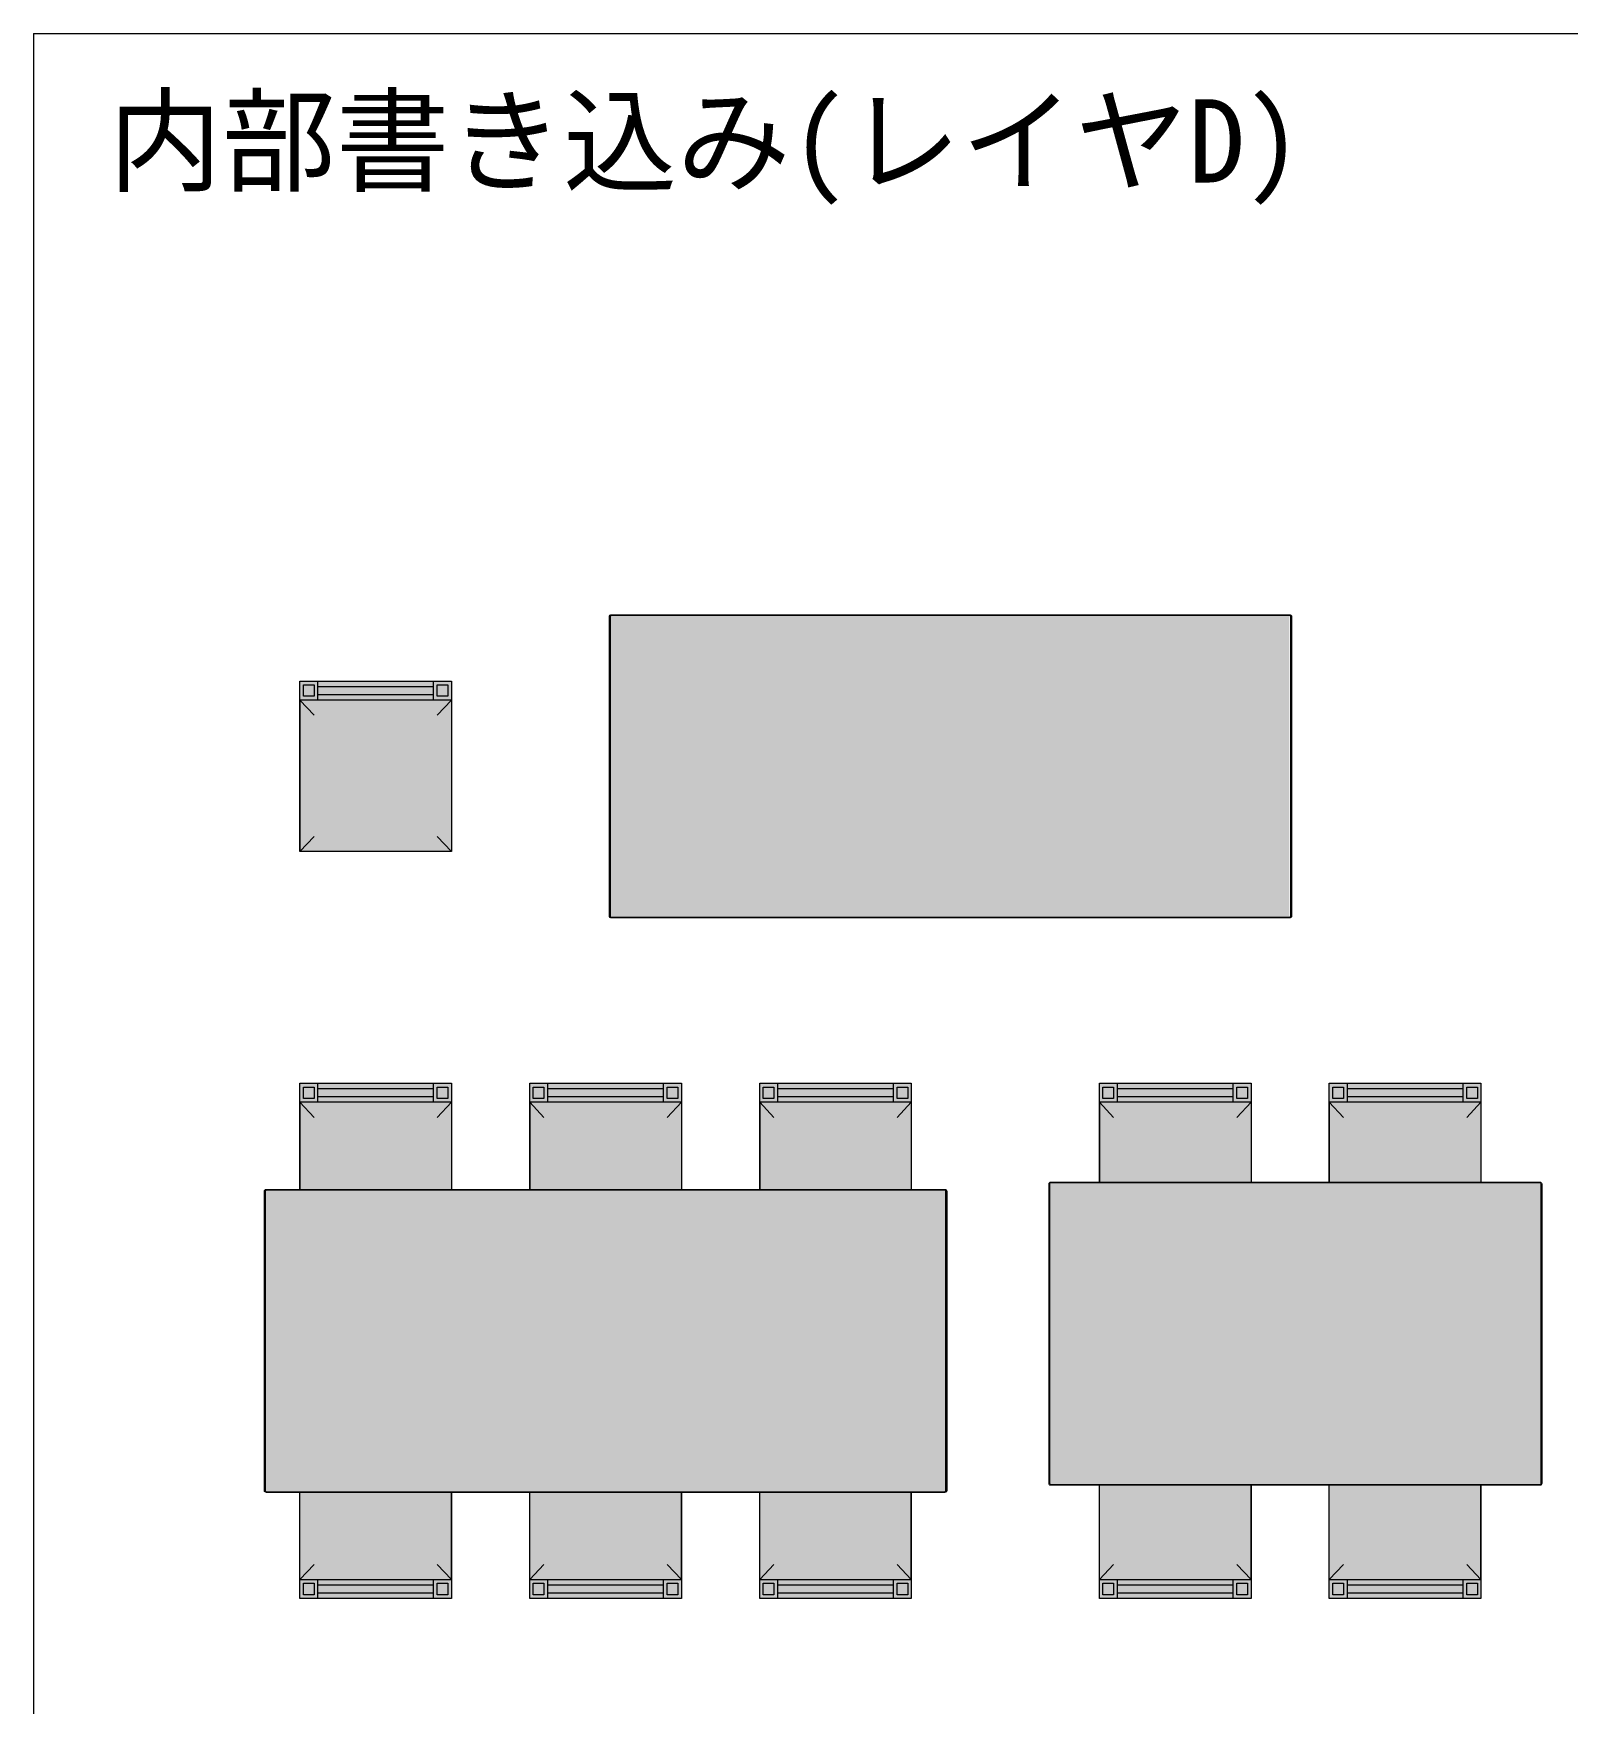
# Model space of a CAD drawing. Units: millimetres at full size, sheet at 1:100. Extents: x -361910 to 68111, y -79207 to 22945.
# Drawn here: x 7458 to 11506, y -25029 to -20620 of the extents above; entities that cross this region are included whole.
import ezdxf
from ezdxf.enums import TextEntityAlignment as Align

# ---------------------------------------------------------------- set-up
doc = ezdxf.new("R2010")
doc.units = ezdxf.units.MM
doc.header["$LTSCALE"] = 100
doc.layers.add('0-0_通り芯', color=4, linetype='Continuous', lineweight=9)
doc.layers.add('0-D_寸法', color=4, linetype='Continuous', lineweight=9)
doc.layers.add('8-4_既存家具', color=7, linetype='Continuous')
doc.styles.add('ＭＳ ゴシック', font='')
doc.styles.get('ＭＳ ゴシック').set_extended_font_data('MS Gothic')

msp = doc.modelspace()

# ---------------------------------------------------------------- linework, layer by layer
at = {"layer": '0-0_通り芯', "color": 7, "lineweight": 18}
for q in [(22101.1, -20620), (7457.9, -29437.8)]:
    msp.add_line((7457.9, -20620), q, dxfattribs=at)
at = {"layer": '0-D_寸法'}
for p, q in [((8977.4, -22159.3), (8977.8, -22157.5)), ((8977.4, -22950.3), (8977.4, -22159.3)), ((8977.8, -22157.5), (8979.1, -22156.1)), ((8979.9, -22158.2), (8977.8, -22157.5)), ((8979.1, -22156.1), (8980.9, -22155.1)), ((8980.7, -22157.3), (8979.1, -22156.1)), ((8980.9, -22155.1), (8983.2, -22154.8)), ((8983.4, -22156.6), (8981.8, -22156.8)), ((8983.2, -22154.8), (10771.6, -22154.8)), ((10771.4, -22156.6), (8983.4, -22156.6)), ((10773, -22156.8), (10771.4, -22156.6)), ((10771.6, -22154.8), (10773.9, -22155.1)), ((10773, -22156.8), (10773.9, -22155.1)), ((10774.1, -22157.3), (10773, -22156.8)), ((10773.9, -22155.1), (10775.7, -22156.1)), ((10774.1, -22157.3), (10775.7, -22156.1)), ((10774.8, -22158.2), (10774.1, -22157.3)), ((10775.1, -22159.5), (10774.8, -22158.2)), ((10775.1, -22950.1), (10775.1, -22159.5)), ((10775.7, -22156.1), (10776.9, -22157.5)), ((10776.9, -22157.5), (10777.4, -22159.3)), ((10777.4, -22159.3), (10777.4, -22950.3)), ((8160.7, -22779.8), (8160.7, -22329.8)), ((8160.7, -22329.8), (8560.7, -22329.8)), ((8170.1, -22369.8), (8170.1, -22339.8)), ((8170.1, -22339.8), (8198.4, -22339.8)), ((8198.4, -22339.8), (8198.4, -22369.8)), ((8207.8, -22329.8), (8207.8, -22379.8)), ((8513.7, -22344.8), (8207.8, -22344.8)), ((8513.7, -22379.8), (8513.7, -22329.8)), ((8523.1, -22369.8), (8523.1, -22339.8)), ((8523.1, -22339.8), (8551.3, -22339.8)), ((8551.3, -22339.8), (8551.3, -22369.8)), ((8560.7, -22329.8), (8560.7, -22779.8)), ((8560.7, -22379.8), (8160.7, -22379.8)), ((8198.4, -22369.8), (8170.1, -22369.8)), ((8207.8, -22364.8), (8513.7, -22364.8)), ((8551.3, -22369.8), (8523.1, -22369.8)), ((8523.1, -22419.8), (8560.7, -22379.8)), ((8160.7, -22779.8), (8198.4, -22739.8)), ((8560.7, -22779.8), (8523.1, -22739.8)), ((8560.7, -22779.8), (8160.7, -22779.8)), ((8977.8, -22952), (8977.4, -22950.3)), ((8979.1, -22953.5), (8977.8, -22952)), ((8980.7, -22952.2), (8979.1, -22953.5)), ((8980.9, -22954.4), (8979.1, -22953.5)), ((8981.8, -22952.8), (8980.9, -22954.4)), ((8983.2, -22954.8), (8980.9, -22954.4)), ((10771.6, -22954.8), (8983.2, -22954.8)), ((8983.4, -22953), (10771.4, -22953)), ((10771.4, -22953), (10773, -22952.8)), ((10773.9, -22954.4), (10771.6, -22954.8)), ((10775.7, -22953.5), (10773.9, -22954.4)), ((10774.1, -22952.2), (10775.7, -22953.5)), ((10774.8, -22951.3), (10775.1, -22950.1)), ((10774.8, -22951.3), (10776.9, -22952)), ((10776.9, -22952), (10775.7, -22953.5)), ((10777.4, -22950.3), (10776.9, -22952)), ((8160.7, -23671.4), (8160.7, -23391.4)), ((8160.7, -23391.4), (8560.7, -23391.4)), ((8170.1, -23431.4), (8170.1, -23401.4)), ((8170.1, -23401.4), (8198.4, -23401.4)), ((8198.4, -23401.4), (8198.4, -23431.4)), ((8207.8, -23391.4), (8207.8, -23441.4)), ((8513.7, -23406.4), (8207.8, -23406.4)), ((8513.7, -23441.4), (8513.7, -23391.4)), ((8523.1, -23431.4), (8523.1, -23401.4)), ((8523.1, -23401.4), (8551.3, -23401.4)), ((8551.3, -23401.4), (8551.3, -23431.4)), ((8560.7, -23391.4), (8560.7, -23671.4)), ((8767.4, -23671.4), (8767.4, -23391.4)), ((8767.4, -23391.4), (9167.4, -23391.4)), ((8776.8, -23431.4), (8776.8, -23401.4)), ((8776.8, -23401.4), (8805, -23401.4)), ((8805, -23401.4), (8805, -23431.4)), ((8814.4, -23391.4), (8814.4, -23441.4)), ((9120.3, -23406.4), (8814.4, -23406.4)), ((9120.3, -23441.4), (9120.3, -23391.4)), ((9129.7, -23431.4), (9129.7, -23401.4)), ((9129.7, -23401.4), (9158, -23401.4)), ((9158, -23401.4), (9158, -23431.4)), ((9167.4, -23391.4), (9167.4, -23671.4)), ((9374.1, -23671.4), (9374.1, -23391.4)), ((9374.1, -23391.4), (9774.1, -23391.4)), ((9383.5, -23431.4), (9383.5, -23401.4)), ((9383.5, -23401.4), (9411.7, -23401.4)), ((9411.7, -23401.4), (9411.7, -23431.4)), ((9421.1, -23391.4), (9421.1, -23441.4)), ((9727, -23406.4), (9421.1, -23406.4)), ((9727, -23441.4), (9727, -23391.4)), ((9736.4, -23431.4), (9736.4, -23401.4)), ((9736.4, -23401.4), (9764.6, -23401.4)), ((9764.6, -23401.4), (9764.6, -23431.4)), ((9774.1, -23391.4), (9774.1, -23671.4)), ((10270.4, -23652.4), (10270.4, -23391.4)), ((10270.4, -23391.4), (10670.4, -23391.4)), ((10279.8, -23431.4), (10279.8, -23401.4)), ((10279.8, -23401.4), (10308, -23401.4)), ((10308, -23401.4), (10308, -23431.4)), ((10317.4, -23391.4), (10317.4, -23441.4)), ((10623.3, -23406.4), (10317.4, -23406.4)), ((10623.3, -23441.4), (10623.3, -23391.4)), ((10632.7, -23431.4), (10632.7, -23401.4)), ((10632.7, -23401.4), (10661, -23401.4)), ((10661, -23401.4), (10661, -23431.4)), ((10670.4, -23391.4), (10670.4, -23652.4)), ((10877, -23652.4), (10877, -23391.4)), ((10877, -23391.4), (11277, -23391.4)), ((10886.4, -23431.4), (10886.4, -23401.4)), ((10886.4, -23401.4), (10914.7, -23401.4)), ((10914.7, -23401.4), (10914.7, -23431.4)), ((10924.1, -23391.4), (10924.1, -23441.4)), ((11230, -23406.4), (10924.1, -23406.4)), ((11230, -23441.4), (11230, -23391.4)), ((11239.4, -23431.4), (11239.4, -23401.4)), ((11239.4, -23401.4), (11267.6, -23401.4)), ((11267.6, -23401.4), (11267.6, -23431.4)), ((11277, -23391.4), (11277, -23652.4)), ((8560.7, -23441.4), (8160.7, -23441.4)), ((8198.4, -23431.4), (8170.1, -23431.4)), ((8207.8, -23426.4), (8513.7, -23426.4)), ((8551.3, -23431.4), (8523.1, -23431.4)), ((8523.1, -23481.4), (8560.7, -23441.4)), ((9167.4, -23441.4), (8767.4, -23441.4)), ((8805, -23431.4), (8776.8, -23431.4)), ((8814.4, -23426.4), (9120.3, -23426.4)), ((9158, -23431.4), (9129.7, -23431.4)), ((9129.7, -23481.4), (9167.4, -23441.4)), ((9774.1, -23441.4), (9374.1, -23441.4)), ((9411.7, -23431.4), (9383.5, -23431.4)), ((9421.1, -23426.4), (9727, -23426.4)), ((9764.6, -23431.4), (9736.4, -23431.4)), ((9736.4, -23481.4), (9774.1, -23441.4)), ((10670.4, -23441.4), (10270.4, -23441.4)), ((10308, -23431.4), (10279.8, -23431.4)), ((10317.4, -23426.4), (10623.3, -23426.4)), ((10661, -23431.4), (10632.7, -23431.4)), ((10632.7, -23481.4), (10670.4, -23441.4)), ((11277, -23441.4), (10877, -23441.4)), ((10914.7, -23431.4), (10886.4, -23431.4)), ((10924.1, -23426.4), (11230, -23426.4)), ((11267.6, -23431.4), (11239.4, -23431.4)), ((11239.4, -23481.4), (11277, -23441.4)), ((8067.4, -23675.9), (8067.8, -23674.2)), ((8067.8, -23674.2), (8069.1, -23672.8)), ((8069.9, -23674.9), (8067.8, -23674.2)), ((8069.1, -23672.8), (8070.9, -23671.8)), ((8070.7, -23674), (8069.1, -23672.8)), ((8070.9, -23671.8), (8073.2, -23671.4)), ((8073.4, -23673.2), (8071.8, -23673.4)), ((8073.2, -23671.4), (9861.6, -23671.4)), ((9861.4, -23673.2), (8073.4, -23673.2)), ((9863, -23673.4), (9861.4, -23673.2)), ((9861.6, -23671.4), (9863.9, -23671.8)), ((9863, -23673.4), (9863.9, -23671.8)), ((9864.1, -23674), (9863, -23673.4)), ((9863.9, -23671.8), (9865.7, -23672.8)), ((9864.1, -23674), (9865.7, -23672.8)), ((9864.8, -23674.9), (9864.1, -23674)), ((9865.1, -23676.1), (9864.8, -23674.9)), ((9865.7, -23672.8), (9866.9, -23674.2)), ((9866.9, -23674.2), (9867.4, -23675.9)), ((10137.4, -23656.9), (10137.7, -23655.2)), ((10137.4, -24447.9), (10137.4, -23656.9)), ((10137.7, -23655.2), (10138.6, -23653.8)), ((10139.2, -23655.9), (10137.7, -23655.2)), ((10138.6, -23653.8), (10139.9, -23652.8)), ((10139.8, -23655), (10138.6, -23653.8)), ((10139.9, -23652.8), (10141.6, -23652.4)), ((10141.7, -23654.2), (10140.6, -23654.4)), ((10141.6, -23652.4), (11433.2, -23652.4)), ((11433, -23654.2), (10141.7, -23654.2)), ((11434.2, -23654.4), (11433, -23654.2)), ((11433.2, -23652.4), (11434.8, -23652.8)), ((11434.2, -23654.4), (11434.8, -23652.8)), ((11435, -23655), (11434.2, -23654.4)), ((11434.8, -23652.8), (11436.2, -23653.8)), ((11435, -23655), (11436.2, -23653.8)), ((11435.6, -23655.9), (11435, -23655)), ((11435.7, -23657.1), (11435.6, -23655.9)), ((11435.7, -24447.8), (11435.7, -23657.1)), ((11436.2, -23653.8), (11437.1, -23655.2)), ((11437.1, -23655.2), (11437.4, -23656.9)), ((11437.4, -23656.9), (11437.4, -24447.9)), ((8067.4, -24466.9), (8067.4, -23675.9)), ((9865.1, -24466.8), (9865.1, -23676.1)), ((9867.4, -23675.9), (9867.4, -24466.9)), ((8067.8, -24468.7), (8067.4, -24466.9)), ((8069.1, -24470.1), (8067.8, -24468.7)), ((8070.7, -24468.9), (8069.1, -24470.1)), ((9864.1, -24468.9), (9865.7, -24470.1)), ((9864.8, -24468), (9865.1, -24466.8)), ((9864.8, -24468), (9866.9, -24468.7)), ((9866.9, -24468.7), (9865.7, -24470.1)), ((9867.4, -24466.9), (9866.9, -24468.7)), ((10137.7, -24449.7), (10137.4, -24447.9)), ((10138.6, -24451.1), (10137.7, -24449.7)), ((10139.8, -24449.9), (10138.6, -24451.1)), ((10139.9, -24452.1), (10138.6, -24451.1)), ((10140.6, -24450.5), (10139.9, -24452.1)), ((10141.6, -24452.4), (10139.9, -24452.1)), ((11433.2, -24452.4), (10141.6, -24452.4)), ((10141.7, -24450.7), (11433, -24450.7)), ((10270.4, -24751.4), (10270.4, -24452.4)), ((10670.4, -24452.4), (10670.4, -24751.4)), ((10877, -24751.4), (10877, -24452.4)), ((11277, -24452.4), (11277, -24751.4)), ((11433, -24450.7), (11434.2, -24450.5)), ((11434.8, -24452.1), (11433.2, -24452.4)), ((11436.2, -24451.1), (11434.8, -24452.1)), ((11435, -24449.9), (11436.2, -24451.1)), ((11435.6, -24449), (11435.7, -24447.8)), ((11435.6, -24449), (11437.1, -24449.7)), ((11437.1, -24449.7), (11436.2, -24451.1)), ((11437.4, -24447.9), (11437.1, -24449.7)), ((8070.9, -24471.1), (8069.1, -24470.1)), ((8071.8, -24469.5), (8070.9, -24471.1)), ((8073.2, -24471.4), (8070.9, -24471.1)), ((9861.6, -24471.4), (8073.2, -24471.4)), ((8073.4, -24469.7), (9861.4, -24469.7)), ((8160.7, -24751.4), (8160.7, -24471.4)), ((8560.7, -24471.4), (8560.7, -24751.4)), ((8767.4, -24751.4), (8767.4, -24471.4)), ((9167.4, -24471.4), (9167.4, -24751.4)), ((9374.1, -24751.4), (9374.1, -24471.4)), ((9774.1, -24471.4), (9774.1, -24751.4)), ((9861.4, -24469.7), (9863, -24469.5)), ((9863.9, -24471.1), (9861.6, -24471.4)), ((9865.7, -24470.1), (9863.9, -24471.1)), ((8198.4, -24661.4), (8160.7, -24701.4)), ((8805, -24661.4), (8767.4, -24701.4)), ((9411.7, -24661.4), (9374.1, -24701.4)), ((10308, -24661.4), (10270.4, -24701.4)), ((10914.7, -24661.4), (10877, -24701.4)), ((8160.7, -24701.4), (8560.7, -24701.4)), ((8170.1, -24711.4), (8198.4, -24711.4)), ((8170.1, -24741.4), (8170.1, -24711.4)), ((8198.4, -24711.4), (8198.4, -24741.4)), ((8207.8, -24701.4), (8207.8, -24751.4)), ((8513.7, -24716.4), (8207.8, -24716.4)), ((8513.7, -24751.4), (8513.7, -24701.4)), ((8523.1, -24711.4), (8551.3, -24711.4)), ((8523.1, -24741.4), (8523.1, -24711.4)), ((8551.3, -24711.4), (8551.3, -24741.4)), ((8767.4, -24701.4), (9167.4, -24701.4)), ((8776.8, -24711.4), (8805, -24711.4)), ((8776.8, -24741.4), (8776.8, -24711.4)), ((8805, -24711.4), (8805, -24741.4)), ((8814.4, -24701.4), (8814.4, -24751.4)), ((9120.3, -24716.4), (8814.4, -24716.4)), ((9120.3, -24751.4), (9120.3, -24701.4)), ((9129.7, -24711.4), (9158, -24711.4)), ((9129.7, -24741.4), (9129.7, -24711.4)), ((9158, -24711.4), (9158, -24741.4)), ((9374.1, -24701.4), (9774.1, -24701.4)), ((9383.5, -24711.4), (9411.7, -24711.4)), ((9383.5, -24741.4), (9383.5, -24711.4)), ((9411.7, -24711.4), (9411.7, -24741.4)), ((9421.1, -24701.4), (9421.1, -24751.4)), ((9727, -24716.4), (9421.1, -24716.4)), ((9727, -24751.4), (9727, -24701.4)), ((9736.4, -24711.4), (9764.6, -24711.4)), ((9736.4, -24741.4), (9736.4, -24711.4)), ((9764.6, -24711.4), (9764.6, -24741.4)), ((10270.4, -24701.4), (10670.4, -24701.4)), ((10279.8, -24711.4), (10308, -24711.4)), ((10279.8, -24741.4), (10279.8, -24711.4)), ((10308, -24711.4), (10308, -24741.4)), ((10317.4, -24701.4), (10317.4, -24751.4)), ((10623.3, -24716.4), (10317.4, -24716.4)), ((10623.3, -24751.4), (10623.3, -24701.4)), ((10632.7, -24711.4), (10661, -24711.4)), ((10632.7, -24741.4), (10632.7, -24711.4)), ((10661, -24711.4), (10661, -24741.4)), ((10877, -24701.4), (11277, -24701.4)), ((10886.4, -24711.4), (10914.7, -24711.4)), ((10886.4, -24741.4), (10886.4, -24711.4)), ((10914.7, -24711.4), (10914.7, -24741.4)), ((10924.1, -24701.4), (10924.1, -24751.4)), ((11230, -24716.4), (10924.1, -24716.4)), ((11230, -24751.4), (11230, -24701.4)), ((11239.4, -24711.4), (11267.6, -24711.4)), ((11239.4, -24741.4), (11239.4, -24711.4)), ((11267.6, -24711.4), (11267.6, -24741.4)), ((8560.7, -24751.4), (8160.7, -24751.4)), ((8198.4, -24741.4), (8170.1, -24741.4)), ((8207.8, -24736.4), (8513.7, -24736.4)), ((8551.3, -24741.4), (8523.1, -24741.4)), ((9167.4, -24751.4), (8767.4, -24751.4)), ((8805, -24741.4), (8776.8, -24741.4)), ((8814.4, -24736.4), (9120.3, -24736.4)), ((9158, -24741.4), (9129.7, -24741.4)), ((9774.1, -24751.4), (9374.1, -24751.4)), ((9411.7, -24741.4), (9383.5, -24741.4)), ((9421.1, -24736.4), (9727, -24736.4)), ((9764.6, -24741.4), (9736.4, -24741.4)), ((10670.4, -24751.4), (10270.4, -24751.4)), ((10308, -24741.4), (10279.8, -24741.4)), ((10317.4, -24736.4), (10623.3, -24736.4)), ((10661, -24741.4), (10632.7, -24741.4)), ((11277, -24751.4), (10877, -24751.4)), ((10914.7, -24741.4), (10886.4, -24741.4)), ((10924.1, -24736.4), (11230, -24736.4)), ((11267.6, -24741.4), (11239.4, -24741.4))]:
    msp.add_line(p, q, dxfattribs=at)
for points in [[(8979.9, -22158.2), (8979.7, -22159.5), (8979.7, -22950.1), (8979.9, -22951.3), (8980.7, -22952.2), (8981.8, -22952.8), (8983.4, -22953)], [(8979.9, -22158.2), (8980.7, -22157.3), (8981.8, -22156.8)], [(8198.4, -22419.8), (8160.7, -22379.8), (8160.7, -22779.8)], [(10774.8, -22951.3), (10774.1, -22952.2), (10773, -22952.8)], [(8198.4, -23481.4), (8160.7, -23441.4), (8160.7, -23671.4)], [(8805, -23481.4), (8767.4, -23441.4), (8767.4, -23671.4)], [(9411.7, -23481.4), (9374.1, -23441.4), (9374.1, -23671.4)], [(10308, -23481.4), (10270.4, -23441.4), (10270.4, -23652.4)], [(10914.7, -23481.4), (10877, -23441.4), (10877, -23652.4)], [(8069.9, -23674.9), (8069.7, -23676.1), (8069.7, -24466.8), (8069.9, -24468), (8070.7, -24468.9), (8071.8, -24469.5), (8073.4, -24469.7)], [(8069.9, -23674.9), (8070.7, -23674), (8071.8, -23673.4)], [(10139.2, -23655.9), (10139, -23657.1), (10139, -24447.8), (10139.2, -24449), (10139.8, -24449.9), (10140.6, -24450.5), (10141.7, -24450.7)], [(10139.2, -23655.9), (10139.8, -23655), (10140.6, -23654.4)], [(9864.8, -24468), (9864.1, -24468.9), (9863, -24469.5)], [(10632.7, -24661.4), (10670.4, -24701.4), (10670.4, -24452.4)], [(11239.4, -24661.4), (11277, -24701.4), (11277, -24452.4)], [(11435.6, -24449), (11435, -24449.9), (11434.2, -24450.5)], [(8523.1, -24661.4), (8560.7, -24701.4), (8560.7, -24471.4)], [(9129.7, -24661.4), (9167.4, -24701.4), (9167.4, -24471.4)], [(9736.4, -24661.4), (9774.1, -24701.4), (9774.1, -24471.4)]]:
    msp.add_lwpolyline(points, dxfattribs=at)
at = {"layer": '8-4_既存家具'}
for points in [[(10771.6, -22954.8), (10771.6, -22156.1), (8979.1, -22954.8), (8979.1, -22156.1)], [(8160.7, -22779.8), (8560.7, -22779.8), (8160.7, -22329.8), (8560.7, -22329.8)], [(8160.7, -24751.4), (8560.7, -24751.4), (8160.7, -23391.4), (8560.7, -23391.4)], [(8767.4, -23391.4), (8767.4, -24751.4), (9167.4, -23391.4), (9167.4, -24751.4)], [(9374.1, -24751.4), (9774.1, -24751.4), (9374.1, -23391.4), (9774.1, -23391.4)], [(10670.4, -24751.4), (10670.4, -23391.4), (10270.4, -24751.4), (10270.4, -23391.4)], [(10877, -23391.4), (10877, -24751.4), (11277, -23391.4), (11277, -24751.4)], [(8069.1, -23672.8), (8069.1, -24470.1), (9865.7, -23672.8), (9865.7, -24470.1)], [(10138.6, -23653.8), (10138.6, -24451.1), (11436.2, -23653.8), (11436.2, -24451.1)]]:
    msp.add_solid(points, dxfattribs=at)

# ---------------------------------------------------------------- texts
at = {"layer": '0-D_寸法', "color": 7, "style": 'ＭＳ ゴシック'}
msp.add_text('内部書き込み(レイヤD)', height=219.9, dxfattribs=at).set_placement((7655.7, -21079.6), align=Align.BOTTOM_LEFT)

doc.saveas('drawing.dxf')
